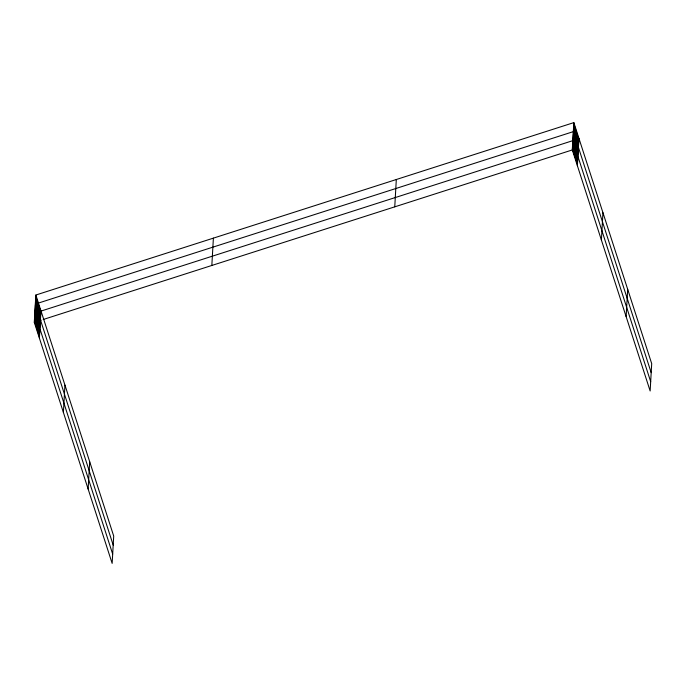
<?xml version="1.0" encoding="UTF-8"?>
<svg xmlns="http://www.w3.org/2000/svg" width="686" height="686" viewBox="0 0 686 686"><rect width="100%" height="100%" fill="white"/><g stroke="black" fill="none" stroke-linecap="round" stroke-linejoin="round"><path stroke-width="1.03" d="M35.852 295.031L113.704 536.058L112.152 563.386L34.3 322.36L35.852 295.031L573.848 122.614L651.7 363.64L650.148 390.969L572.296 149.942L573.848 122.614M39.385 338.095L40.937 310.775M63.395 412.44L64.947 385.12M88.134 489.041L89.686 461.712M211.837 265.456L213.389 238.136M394.759 206.838L396.311 179.518M577.38 165.678L578.933 138.358M601.399 240.023L602.943 212.703M626.138 316.623L627.69 289.295M34.3 322.36L41.203 320.148M43.175 319.513L572.296 149.942M573.779 123.9L578.864 139.644M573.702 125.195L578.787 140.93M573.633 126.481L578.718 142.216M573.556 127.768L578.641 143.511M573.487 129.054L578.572 144.797M573.41 130.349L578.495 146.084M651.186 372.661L573.342 131.635L35.338 304.052L113.19 545.078M573.264 132.921L578.349 148.656M573.196 134.207L578.272 149.951M573.119 135.494L578.204 151.237M573.05 136.788L578.127 152.524M572.973 138.075L578.058 153.81M572.896 139.361L577.981 155.105M650.68 381.673L572.827 140.647L34.832 313.065L112.676 554.091M572.75 141.976L577.835 157.72M572.673 143.305L577.758 159.041M572.604 144.635L577.681 160.37M572.527 145.955L577.612 161.699M572.45 147.284L577.535 163.028M572.373 148.613L577.458 164.348M35.775 296.318L40.86 312.061M35.706 297.613L40.791 313.348M35.629 298.899L40.714 314.634M35.561 300.185L40.645 315.929M35.483 301.471L40.568 317.215M35.415 302.766L40.5 318.501M35.269 305.339L40.345 321.074M35.192 306.625L40.277 322.369M35.123 307.911L40.2 323.655M35.046 309.206L40.131 324.941M34.977 310.492L40.054 326.227M34.9 311.778L39.985 327.514M34.754 314.394L39.839 330.129M34.677 315.723L39.762 331.458M34.6 317.052L39.685 332.787M34.523 318.373L39.608 334.116M34.454 319.702L39.531 335.445M34.377 321.031L39.462 336.766"/></g></svg>
